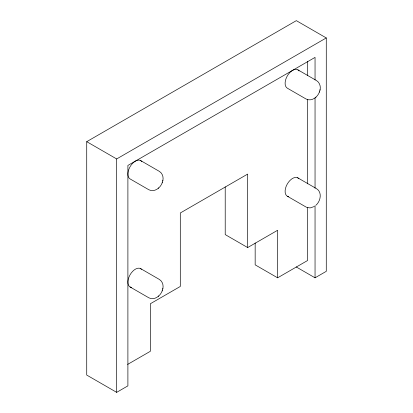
<?xml version="1.0" encoding="UTF-8"?>
<svg xmlns="http://www.w3.org/2000/svg" width="413" height="413" viewBox="0 0 413 413"><rect width="100%" height="100%" fill="white"/><g stroke="black" fill="none" stroke-linecap="round" stroke-linejoin="round"><path stroke-width="0.62" d="M162.748 180.987C163.775 177.502 162.572 173.357 159.392 171.4L140.678 160.595M162.748 289.043C163.775 285.553 162.572 281.413 159.392 279.451L140.678 268.646M319.956 90.225C320.984 86.735 319.781 82.595 316.601 80.633L297.881 69.828M141.865 161.695A10.588 6.112 -60 0 0 130.823 165.536A10.588 6.112 -60 0 0 130.09 178.932L148.804 189.737C154.333 192.675 160.554 187.879 162.268 182.587M130.09 286.983L148.804 297.788C154.333 300.731 160.554 295.935 162.268 290.638M299.074 70.933A10.588 6.112 -60 0 0 288.031 74.774A10.588 6.112 -60 0 0 287.298 88.165L306.012 98.97C311.541 101.913 317.762 97.117 319.476 91.825M162.185 182.871L162.908 180.445M162.185 290.922L162.908 288.496M319.394 92.109L320.116 89.678M315.971 205.209C320.658 201.152 322.476 192.04 316.27 188.519L297.556 177.714M158.396 188.256L158.788 187.848M315.604 97.494L315.997 97.081M158.396 296.312L158.788 295.899M315.047 79.946L315.047 57.386L127.896 165.437L127.896 385.866L116.667 392.35L86.725 375.061L86.725 141.669L296.333 20.65L326.275 37.939L326.275 271.331L315.047 277.815L296.193 266.932M86.725 141.669L116.667 158.953L326.275 37.939M225.214 186.898L225.214 234.594L247.671 247.563L277.619 230.273L277.619 277.815L255.162 264.852L255.162 243.004M127.617 364.416L150.353 351.293L150.353 303.746L180.3 286.457L180.3 212.984L247.671 174.085L247.671 247.563M277.619 277.815L307.561 260.526L307.561 207.698M314.334 206.515L310.055 207.951L306.338 207.192L287.624 196.387M315.047 97.995L315.047 188.225M315.047 205.628L315.047 277.815M307.561 61.439L307.561 75.615M307.561 99.456L307.561 183.857M116.667 158.953L116.667 392.35M288.672 196.681A10.588 6.112 -60 0 1 287.211 184.146A10.588 6.112 -60 0 1 298.836 178.684M131.639 287.463A10.588 6.112 -60 0 1 129.863 275.161A10.588 6.112 -60 0 1 141.514 269.317"/></g></svg>
